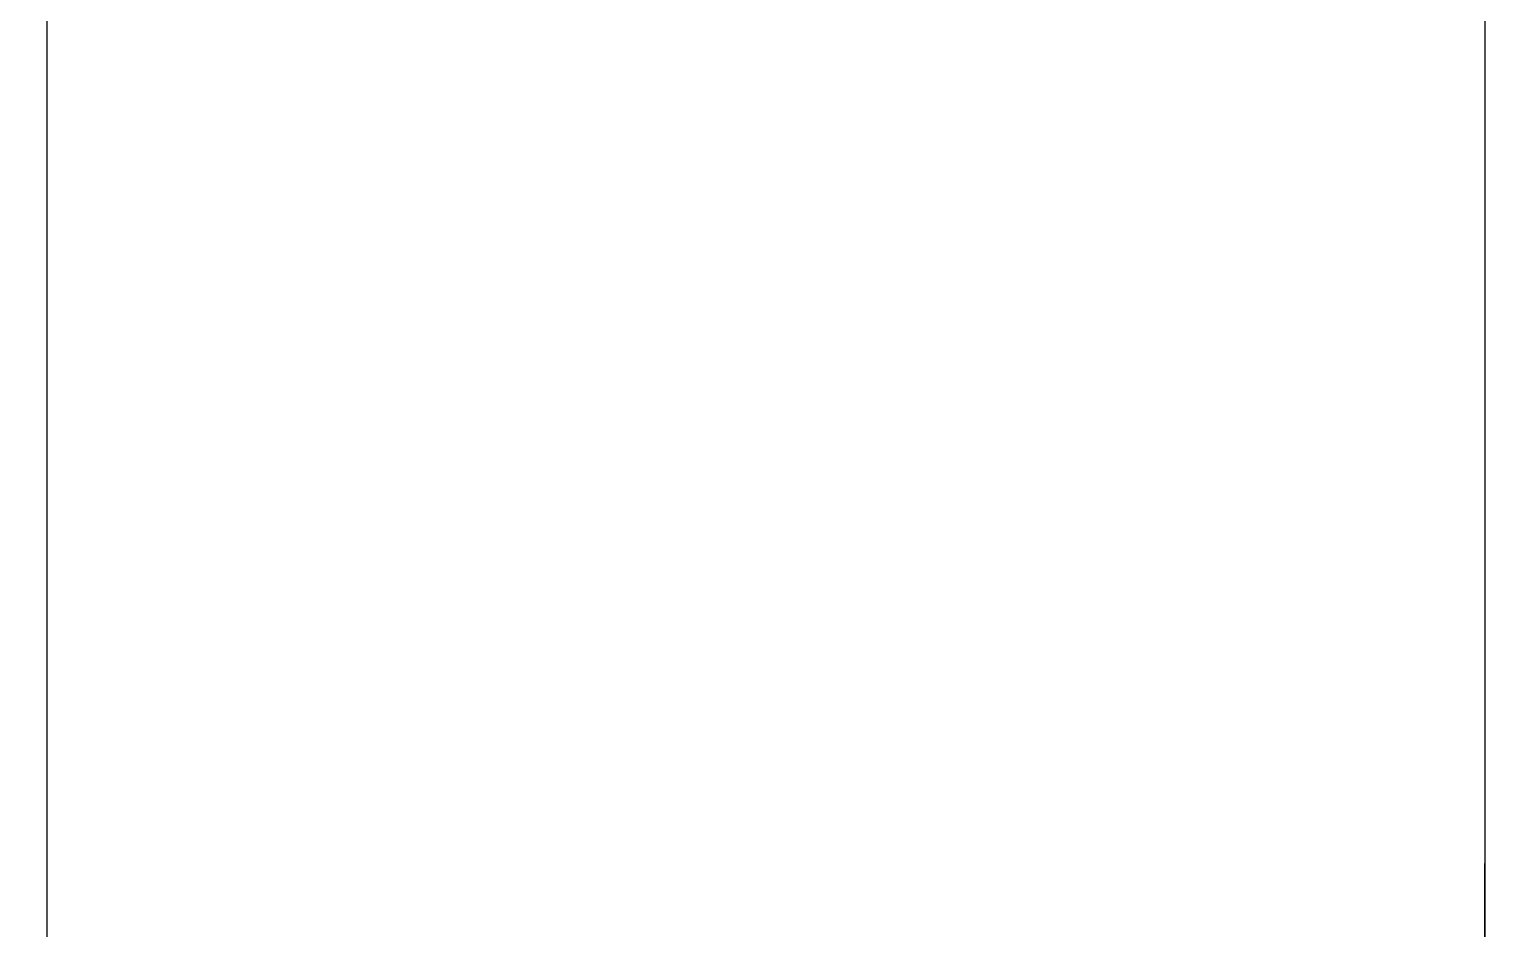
# Model space of a CAD drawing. Header units: millimetres. Extents: x -3817 to 5248, y 289 to 3424.
# Drawn here: x 1272.7 to 1564.2, y 2717 to 2897.2 of the extents above; entities that cross this region are included whole.
import ezdxf

# ---------------------------------------------------------------- set-up
doc = ezdxf.new("R2010")
doc.units = ezdxf.units.MM
doc.styles.get("Standard").update_dxf_attribs({"font": 'arial.ttf'})
doc.dimstyles.new('ISO-25', dxfattribs={"dimtxt": 2.5, "dimasz": 2.5, "dimexe": 1.25, "dimexo": 0.625, "dimtad": 1, "dimtxsty": 'Standard', "dimcen": 2.5, "dimadec": 0, "dimazin": 0, "dimtfac": 1, "dimtmove": 0, "dimatfit": 3, "dimfxl": 1, "dimarcsym": 0})

# ---------------------------------------------------------------- blocks, each defined once
blk = doc.blocks.new('*D99')
at = {"color": 0, "lineweight": -2, "transparency": 16777216}
for p, q in [((1563.59, 3424.13), (1274.99, 3424.13)), ((1276.24, 3421.63), (1276.24, 426.63)), ((1563.59, 424.13), (1274.99, 424.13))]:
    blk.add_line(p, q, dxfattribs=at)
at = {"color": 0, "transparency": 16777216}
for points in [[(1275.82, 3421.63), (1276.66, 3421.63), (1276.24, 3424.13)], [(1275.82, 426.63), (1276.66, 426.63), (1276.24, 424.13)]]:
    blk.add_solid(points, dxfattribs=at)
at = {"layer": 'Defpoints', "color": 0, "transparency": 16777216}
for p in [(1564.22, 3424.13), (1276.24, 424.13), (1564.22, 424.13)]:
    blk.add_point(p, dxfattribs=at)
at = {"color": 0, "transparency": 16777216, "insert": (1274.34, 1924.13), "char_height": 2.5, "attachment_point": 5, "rotation": 90}
blk.add_mtext('3000', dxfattribs=at)

msp = doc.modelspace()

# ---------------------------------------------------------------- linework, layer by layer
for p, q in [((1564.219, 3424.129), (1564.219, 424.129)), ((1564.219, 2027.129), (1564.219, 2730.129))]:
    msp.add_line(p, q)

# ---------------------------------------------------------------- dimensions: what is measured, and where the dimension line sits
dim = msp.add_linear_dim(base=(1276.24, 424.129), p1=(1564.219, 3424.129), p2=(1564.219, 424.129), angle=90, dimstyle='ISO-25')
dim.commit()
dim.dimension.update_dxf_attribs({"geometry": '*D99', "text_midpoint": (1274.338, 1924.129)})

doc.saveas('drawing.dxf')
